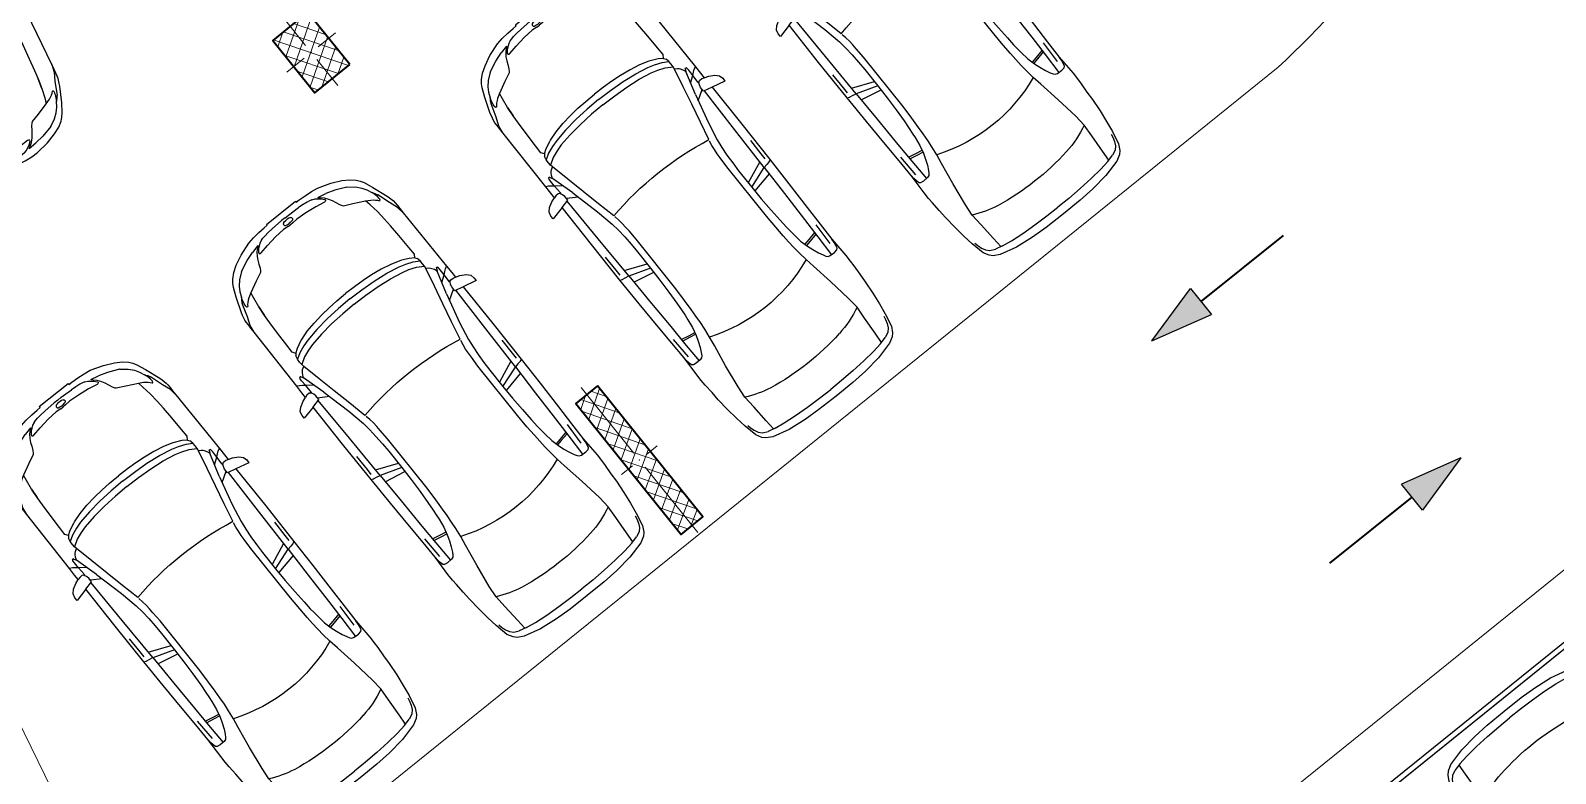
# Model space of a CAD drawing. Header units: metres. Extents: x 7511783 to 7512372, y 4692307 to 4692611.
# Drawn here: x 7511959.18 to 7511972.8, y 4692547.91 to 4692554.53 of the extents above; entities that cross this region are included whole.
import ezdxf

# ---------------------------------------------------------------- set-up
doc = ezdxf.new("R2010")
doc.units = ezdxf.units.M
doc.layers.get('0').update_dxf_attribs({"lineweight": 0})
for name, color, linetype, lineweight in [('2D Drafting - General_Pen_No__1', 7, 'Continuous', 0), ('A - Pllaka Themel', 7, 'Continuous', 0), ('A - Pllaka Themel_Pen_No__42', 8, 'Continuous', 0), ('A - Shtyllat', 7, 'Continuous', 0), ('A - Shtyllat_Pen_No__1', 7, 'Continuous', 0), ('A - Shtyllat_Pen_No__7', 7, 'Continuous', 0), ('A -Polyline', 7, 'Continuous', 0), ('A1 - Bodrumi -1', 7, 'Continuous', 0), ('A1 - Bodrumi -1_Pen_No__42', 8, 'Continuous', 0), ('Interior - Furniture _Pen_No__42', 8, 'Continuous', 0)]:
    doc.layers.add(name, color=color, linetype=linetype, lineweight=lineweight)
for name, color, linetype, lineweight, true_color in [('A -Polyline_Pen_No__178', 7, 'Continuous', 0, 0xbda888), ('A -Polyline_Pen_No__48', 7, 'Continuous', 0, 0xa80f02), ('A -Polyline_Pen_No__8', 7, 'Continuous', 0, 0xa80f02)]:
    doc.layers.add(name, color=color, linetype=linetype, lineweight=lineweight, true_color=true_color)
pattern_1 = [(44.99999999999999, (0, 0), (-68.94290863686237, 68.94290863686243), []), (135.0000000000002, (0, 0), (68.94290863686219, 68.94290863686261), [])]

# ---------------------------------------------------------------- blocks, each defined once
blk = doc.blocks.new('Slab_4', base_point=(34583.08885707655, -54096.50522091701))
at = {"layer": 'A1 - Bodrumi -1_Pen_No__42', "color": 8, "linetype": 'Continuous', "lineweight": 25, "flags": 128}
blk.add_lwpolyline([(34583.08885707655, -54096.50522091701), (39036.49390857558, -73826.8491622882), (63168.79784286618, -68414.79881175431), (58723.04809055218, -48603.40321721155)], close=True, dxfattribs=at)
blk = doc.blocks.new('Slab_5', base_point=(27099.99999994247, -19050.45703700876))
at = {"layer": 'A - Pllaka Themel_Pen_No__42', "color": 8, "linetype": 'Continuous', "lineweight": 25, "flags": 128}
blk.add_lwpolyline([(27099.99999994247, -19050.45703700876), (27099.99999994245, -53141.28956256485), (34367.48378446266, -53141.28956256485), (34572.08011014806, -54047.73212241127), (58725.51372234098, -48551.56399353077), (58577.30438397717, -47886.40318112021), (60192.66493870387, -47573.34216697118), (56976.71528492225, -33242.20353530695), (55470.262655318, -33580.37692266011), (52202.17436583389, -19050.80466526669)], close=True, dxfattribs=at)
blk = doc.blocks.new('Column_133', base_point=(43931.86171622162, -45308.1223190343))
at = {"layer": 'A - Shtyllat', "linetype": 'Continuous', "lineweight": 0, "true_color": 0x000000}
h = blk.add_hatch(dxfattribs=at)
h.set_pattern_fill('CONCRETE_BLOCK', color=18, style=0, pattern_type=2)
h.set_pattern_definition(pattern_1)
h.paths.add_polyline_path([(43887.33575897885, -44549.08184637714), (43643.56727904911, -44604.55191211302), (43976.38767346439, -46067.16279169147), (44220.15615339413, -46011.69272595559)])
at = {"layer": 'A - Shtyllat_Pen_No__1', "color": 7, "linetype": 'Continuous', "lineweight": 13}
for p, q in [((43914.11129518614, -45230.11640545679), (43747.70109797849, -44498.81096566756)), ((43853.8558026441, -45325.87274006978), (43731.97156267922, -45353.60777293773)), ((44009.86762979914, -45290.37189799883), (44131.75186976401, -45262.63686513088)), ((43949.6121372571, -45386.12823261182), (44116.02233446475, -46117.43367240105))]:
    blk.add_line(p, q, dxfattribs=at)
blk.add_point((43931.86171622162, -45308.1223190343), dxfattribs=at)
at = {"layer": 'A - Shtyllat_Pen_No__7', "color": 7, "linetype": 'Continuous', "lineweight": 35, "flags": 128}
blk.add_lwpolyline([(43887.33575897885, -44549.08184637714), (43643.56727904911, -44604.55191211302), (43976.38767346439, -46067.16279169147), (44220.15615339413, -46011.69272595559)], close=True, dxfattribs=at)
blk = doc.blocks.new('Column_135', base_point=(42895.68088827528, -40754.52711394674))
at = {"layer": 'A - Shtyllat', "linetype": 'Continuous', "lineweight": 0, "true_color": 0x000000}
h = blk.add_hatch(dxfattribs=at)
h.set_pattern_fill('CONCRETE_BLOCK', color=18, style=0, pattern_type=2)
h.set_pattern_definition(pattern_1)
h.paths.add_polyline_path([(43157.25975110213, -41002.67323727372), (43024.13159333602, -40417.62888544235), (42634.10202544842, -40506.38099061976), (42767.23018321455, -41091.42534245114)])
at = {"layer": 'A - Shtyllat_Pen_No__1', "color": 7, "linetype": 'Continuous', "lineweight": 13}
for p, q in [((42877.9304672398, -40676.52120036922), (42811.36638835674, -40383.99902445354)), ((42973.6868018528, -40736.77669291126), (43168.70158579659, -40692.40064032255)), ((42817.67497469776, -40772.27753498223), (42622.66019075397, -40816.65358757093)), ((42913.43130931076, -40832.53302752427), (42979.99538819382, -41125.05520343995))]:
    blk.add_line(p, q, dxfattribs=at)
blk.add_point((42895.68088827528, -40754.52711394674), dxfattribs=at)
at = {"layer": 'A - Shtyllat_Pen_No__7', "color": 7, "linetype": 'Continuous', "lineweight": 35, "flags": 128}
blk.add_lwpolyline([(43157.25975110213, -41002.67323727372), (43024.13159333602, -40417.62888544235), (42634.10202544842, -40506.38099061976), (42767.23018321455, -41091.42534245114)], close=True, dxfattribs=at)
blk = doc.blocks.new('Car 05 22')
at = {"layer": 'Interior - Furniture _Pen_No__42', "color": 8, "linetype": 'Continuous', "lineweight": 25}
for p, q in [((1961.117547741, 983.2211582230001), (1928.938242309, 983.2211582230001)), ((1928.938242309, 983.2211582230001), (1957.843908175, 858.0544967500001)), ((1996.903176747, 974.9060932166), (1961.117547741, 983.2211582230001)), ((2026.89661068, 945.007687052), (1996.903176747, 974.9060932166)), ((-483.1389679684001, 817.2581826864), (-585.227090103, 801.027979058)), ((-372.3345973750002, 830.2299334650002), (-483.1389679684001, 817.2581826864)), ((-251.752794228, 841.0437339470001), (-372.3345973750002, 830.2299334650002)), ((-168.2198443133, 844.6061713611999), (-251.752794228, 841.0437339470001)), ((-78.35772569479998, 850.6357850930001), (-168.2198443133, 844.6061713611999)), ((-24.036324899, 852.2918850640001), (-78.35772569479998, 850.6357850930001)), ((40.3182760438, 852.333685063), (-24.036324899, 852.2918850640001)), ((230.8030912739, 845.5192631063), (40.3182760438, 852.333685063)), ((124.560977278, 791.396786131), (129.0398444, 820.468777931)), ((129.0398444, 820.468777931), (138.8862428820001, 832.3883788069999)), ((138.8862428820001, 832.3883788069999), (165.168377873, 840.2758852750001)), ((165.168377873, 840.2758852750001), (194.733578306, 844.324685204)), ((194.733578306, 844.324685204), (230.803091274, 845.519263106)), ((400.0158099590001, 847.5968063790001), (230.8030912739, 845.5192631063)), ((590.7241636140001, 851.6786068920002), (400.0158099590001, 847.5968063790001)), ((856.5325990199999, 856.1697074550001), (590.7241636140001, 851.6786068920002)), ((1129.8609284, 858.5331077519999), (856.5325990199999, 856.1697074550001)), ((1119.51383092, 833.267204581), (1115.14443198, 808.9482015290001)), ((1120.16623076, 836.3248049650001), (1119.51383092, 833.267204581)), ((1120.69723063, 838.160005195), (1120.16623076, 836.3248049650001)), ((1129.8609284, 858.5331077519999), (1120.69723063, 838.160005195)), ((1536.1071561, 860.3802508980001), (1129.8609284, 858.5331077519999)), ((1162.63563846, 830.4777734580001), (1220.13025657, 829.0713745190002)), ((1220.13025657, 829.0713745190002), (1369.65750367, 831.4890726950001)), ((1957.843908175, 858.0544967500001), (1536.1071561, 860.3802508980001)), ((1957.84390817, 858.0544967500001), (1977.22141076, 777.427813481)), ((2054.5732194, 897.577022836), (2026.89661068, 945.007687052)), ((2067.91700908, 857.6794056350002), (2054.5732194, 897.577022836)), ((2119.91703998, 857.4374531180001), (2067.91700908, 857.6794056350002)), ((2075.28112592, 835.6608695470001), (2067.91700908, 857.6794056350002)), ((2075.2191259, 809.398389361), (2075.28112592, 835.6608695470001)), ((2193.165590015, 856.4504063259001), (2119.91703998, 857.4374531180001)), ((2166.81146925, 813.8145374840001), (2182.27381684, 834.0818412380002)), ((2182.27381684, 834.0818412380002), (2193.16559002, 856.4504063260001)), ((2808.01466132, 852.5547640039999), (2193.165590015, 856.4504063259001)), ((2855.7113639, 852.6327640009999), (2808.01466132, 852.5547640039999)), ((2808.01466132, 852.5547640039999), (2876.86636504, 843.3172643940001)), ((2891.44016583, 852.528764005), (2855.7113639, 852.6327640009999)), ((2876.86636504, 843.3172643940001), (2954.16376923, 813.731165643)), ((2922.51356751, 852.0343640259999), (2891.44016583, 852.528764005)), ((2904.11849592, 832.8863289209999), (2905.06820589, 832.837990116)), ((2945.17226874, 849.4061641369999), (2922.51356751, 852.0343640259999)), ((2989.61447115, 839.6482645490003), (2945.17226874, 849.4061641369999)), ((3013.55027244, 833.064864827), (2989.61447115, 839.6482645490003)), ((3154.26138006, 782.5577669589999), (3013.55027244, 833.064864827)), ((-784.8200333720001, 721.8124613509999), (-815.0478655078001, 667.7598955197003)), ((-757.6903274910002, 747.022066986), (-784.8200333720001, 721.8124613509999)), ((-706.3378894982, 775.7872218095), (-757.6903274910002, 747.022066986)), ((-729.425104913, 716.3992494200002), (-750.5770825730001, 669.7773949330001)), ((-701.0941271610001, 743.2591195180001), (-729.425104913, 716.3992494200002)), ((-585.227090103, 801.027979058), (-706.3378894982, 775.7872218095)), ((-664.8727541800001, 760.961322365), (-701.0941271610001, 743.2591195180001)), ((-626.571782751, 772.4860242179999), (-664.8727541800001, 760.961322365)), ((-594.8871138119998, 778.489558035), (-626.571782751, 772.4860242179999)), ((125.693926866, 743.8968737240001), (124.560977278, 791.396786131)), ((327.3887276080001, 761.9208956260001), (125.394377448, 756.455747737)), ((132.4291391170001, 722.8048827370001), (125.693926866, 743.8968737240001)), ((146.670770152, 710.6062742990001), (132.4291391170001, 722.8048827370001)), ((171.252864179, 696.6287725440002), (146.670770152, 710.6062742990001)), ((212.566754139, 676.5412700230003), (171.252864179, 696.6287725440002)), ((210.873013229, 809.231738788), (418.0703055720001, 816.1926024380002)), ((521.950780327, 764.672895972), (327.3887276080001, 761.9208956260001)), ((339.1227247570001, 683.1192857359999), (329.5580559370001, 633.867334886)), ((355.2943663540001, 762.315609428), (339.1227247570001, 683.1192857359999)), ((357.2289958010001, 683.375391506), (346.76505809, 629.492778784)), ((373.4006373970001, 762.571715197), (357.2289958010001, 683.375391506)), ((813.6270094460001, 769.327996556), (521.950780327, 764.672895972)), ((1108.59023357, 773.98329714), (813.6270094460001, 769.327996556)), ((1036.25651944, 772.8416796290002), (996.5002997029999, 578.7916468290002)), ((1041.96657906, 578.0240872360001), (1107.56627095, 773.967136299)), ((1173.32542975, 774.8950612010001), (1090.33970038, 577.8925306800002)), ((1115.14443198, 808.9482015290001), (1108.59023357, 773.98329714)), ((1108.59023357, 773.98329714), (1537.61805657, 780.0259473990001)), ((1537.61805657, 780.0256115210001), (1974.99295641, 786.0764425990001)), ((2000.39650233, 701.5917706940002), (1730.35620914, 633.8338533080002)), ((1939.15395607, 686.22492547), (1995.917261, 777.427813481)), ((1977.22141076, 777.427813481), (2019.59119012, 777.427813481)), ((2000.39650233, 701.5917706940002), (2213.53100788, 762.9814866290001)), ((2019.59119012, 777.427813481), (2044.48611622, 783.069509224)), ((2044.48611622, 783.069509224), (2063.35562216, 792.2740022800001)), ((2063.35562216, 792.2740022800001), (2070.42572439, 799.8521965630001)), ((2068.68333559, 787.696981005), (2065.39356605, 794.4584027669999)), ((2068.68333559, 787.696981005), (2148.02030692, 790.4828861469999)), ((2070.42572439, 799.8521965630001), (2075.2191259, 809.398389361)), ((2106.51930118, 732.1586113790001), (2148.02030692, 790.4828861469999)), ((2122.04550654, 659.9572884350001), (2293.79610906, 697.650987774)), ((2148.02030692, 790.4828861469999), (2166.81146925, 813.8145374840001)), ((2148.02030692, 790.4828861469999), (2205.61920777, 792.204186117)), ((2205.61920777, 792.204186117), (2227.21980808, 791.0038861380001)), ((2226.59190807, 769.8777067159999), (2213.53100788, 762.9814866290001)), ((2213.53100788, 762.9814866290001), (2238.34670825, 752.240186817)), ((2234.36910819, 773.9630864369999), (2226.59190807, 769.8828865080001)), ((2227.21980808, 791.0038861380001), (2232.61990816, 790.0299861550001)), ((2232.61990816, 790.0299861550001), (2237.93539134, 787.287122525)), ((2238.46067648, 776.864360243), (2234.36910819, 773.9630864369999)), ((2240.81890828, 784.0391862600001), (2237.93539134, 787.287122525)), ((2238.34670825, 752.240186817), (2258.53170854, 739.7174870370001)), ((2238.46067648, 776.864360243), (2240.85090828, 780.520986322)), ((2240.85090828, 780.520986322), (2240.81890828, 784.0391862600001)), ((2258.53170854, 739.7174870370001), (2269.0398087, 731.086787188)), ((2269.0398087, 731.086787188), (2278.83550884, 721.9650873480001)), ((2278.83550884, 721.9650873480001), (2293.79610906, 697.650987774)), ((2293.79610906, 697.650987774), (2317.1870094, 700.7385877199999)), ((2293.79610906, 697.6386630720001), (2293.79610906, 697.650987774)), ((2317.1870094, 700.7385877199999), (2345.74280982, 702.7498876850002)), ((2355.13419975, 639.912801441), (2317.1870094, 700.7385877199999)), ((2345.74280982, 702.7498876850002), (2378.92931031, 702.0184876970001)), ((2410.10490185, 649.1086815510001), (2378.92931031, 702.0184876970001)), ((2378.92931031, 702.0184876970001), (2410.57231077, 694.202887834)), ((2410.57231077, 694.202887834), (2410.58631694, 694.1782473540002)), ((2428.73881104, 681.706188053), (2410.57231077, 694.202887834)), ((2428.73881104, 681.706188053), (2457.25830016, 700.0355353230001)), ((2428.77597173, 681.7007453250001), (2428.73881104, 681.706188053)), ((2428.77597173, 681.7007453250001), (2456.66545813, 639.8418234830003)), ((2457.25830016, 700.0355353230001), (2535.4819126, 697.9905877680001)), ((2535.4226126, 697.9916562040003), (2673.21491462, 695.5089878119999)), ((2535.46586986, 697.9894090810001), (2535.4819126, 697.988971943)), ((2673.21491462, 695.5089878119999), (2787.200816290001, 691.4809878819999)), ((2787.200816290001, 691.4809878819999), (2868.41581748, 687.223087957)), ((2868.39588233, 687.2248867100001), (2959.72331881, 678.984388101)), ((2959.72331881, 678.984388101), (2868.41581748, 687.1969879569999)), ((2954.16376923, 813.731165643), (3075.78877375, 774.6896785450001)), ((3022.47491973, 758.305686711), (3023.66221975, 762.4851866380001)), ((3024.49924208, 753.7186598590001), (3022.47491973, 758.305686711)), ((3023.66221975, 762.4851866380001), (3034.64521991, 765.0503865930001)), ((3037.91041996, 743.452886971), (3024.49924208, 753.7186598590001)), ((3034.64521991, 765.0503865930001), (3046.93432009, 763.817386614)), ((3050.61522015, 730.6688871950001), (3037.91041996, 743.452886971)), ((3046.93432009, 763.817386614), (3060.9451203, 762.9292866300001)), ((3064.50712035, 714.6457874760001), (3050.61522015, 730.6688871950001)), ((3060.9451203, 762.9292866300001), (3089.85712072, 757.3861867269999)), ((3076.97452053, 697.807687771), (3064.50712035, 714.6457874760001)), ((3100.48402088, 763.1120866269999), (3075.78877375, 774.6896785450001)), ((3100.00912087, 656.556188494), (3076.97452053, 697.807687771)), ((3089.85712072, 757.3861867269999), (3108.43932099, 751.4304868319999)), ((3114.13862108, 753.311186799), (3100.48402088, 763.1120866269999)), ((3108.43932099, 751.4304868319999), (3122.8656212, 746.435986919)), ((3122.8656212, 746.435986919), (3114.13862108, 753.311186799)), ((3170.0706946, 726.5554905960001), (3122.8656212, 746.435986919)), ((3235.883818752, 747.6101556219), (3154.26138006, 782.5577669589999)), ((3211.69204952, 701.0151137130001), (3170.0706946, 726.5554905960001)), ((3254.25934432, 663.1775183300001), (3211.69204952, 701.0151137130001)), ((3269.07948628, 728.3294692490001), (3235.883818752, 747.6101556219)), ((3298.56678787, 705.6390702070001), (3269.07948628, 728.3294692490001)), ((3337.33388997, 663.380671991), (3298.56678787, 705.6390702070001)), ((-815.0478655078001, 667.7598955197003), (-855.0523550635, 511.0116477078998)), ((-768.27197925, 602.2788720830002), (-782.764796709, 510.0106247469999)), ((-768.27197925, 602.2788720830002), (-750.5770825730001, 669.7773949330001)), ((-764.3441764490001, 617.261773195), (-665.7281459970001, 623.9546285630003)), ((-665.7281459970001, 623.9546285630003), (-500.877431885, 634.180288886)), ((-500.877431885, 634.180288886), (-383.0238853850001, 641.9613403830001)), ((-383.0238853850001, 641.9613403830001), (-274.2208861730001, 631.3184000780001)), ((-274.2208861730001, 631.3184000780001), (-56.40485420300001, 600.536895199)), ((-56.40485420300001, 600.536895199), (145.941775497, 566.5900898169999)), ((145.941775497, 566.5900898169999), (233.261172115, 552.312592089)), ((266.3151410770001, 654.566867265), (212.566754139, 676.5412700230003)), ((233.261172115, 552.312592089), (315.3092800730001, 541.359190513)), ((319.490328155, 636.426864989), (266.3151410770001, 654.566867265)), ((392.7088835140001, 617.8124267930001), (319.490328155, 636.426864989)), ((474.8166917820001, 607.105387857), (392.7088835140001, 617.8124267930001)), ((521.3449804749999, 601.6186871690002), (474.8166917820001, 607.105387857)), ((569.993568652, 596.838186569), (521.3449804749999, 601.6186871690002)), ((652.59274858, 590.9845858339999), (569.993568652, 596.838186569)), ((772.8388193580001, 584.9903850819999), (652.59274858, 590.9845858339999)), ((907.266686691, 580.298084493), (772.8388193580001, 584.9903850819999)), ((1041.96657906, 578.0240872360001), (907.266686691, 580.298084493)), ((1227.79815085, 577.518695794), (1041.96657906, 578.0240872360001)), ((1316.09897866, 580.475793563), (1227.79815085, 577.518695794)), ((1403.02450604, 584.4121905939999), (1316.09897866, 580.475793563)), ((1483.8761315, 590.1361862749999), (1403.02450604, 584.4121905939999)), ((1562.00595611, 600.5964783840001), (1483.8761315, 590.1361862749999)), ((1730.35620914, 633.8338533080002), (1562.00595611, 600.5964783840001)), ((1610.72419049, 544.0665862469999), (1779.61280153, 581.7538898049999)), ((1779.61280153, 581.7538898049999), (1952.84760406, 621.338789111)), ((1952.84760406, 621.338789111), (2122.04550654, 659.9572884350001)), ((2379.77420337, 575.387091212), (2355.13301598, 639.9159014410001)), ((2397.33410595, 514.2584815219999), (2379.77250853, 575.3929912130001)), ((2436.02871163, 583.2244924540001), (2410.10490185, 649.1086815510001)), ((2453.63941421, 521.616582688), (2436.02871163, 583.2244924540001)), ((2456.66545813, 639.8418234830003), (2487.23639187, 574.2621729599999)), ((2487.23639187, 574.2621729599999), (2491.79934275, 562.0052962960002)), ((2491.79994982, 562.0052962960002), (2517.90263133, 477.034766618)), ((2959.72331881, 678.984388101), (3047.2313201, 666.2002883250001)), ((3047.20992906, 666.2041971140002), (3100.00912087, 656.556188494)), ((3152.92075342, 553.873393456), (3100.00912087, 656.556188494)), ((3189.62073735, 475.569766106), (3152.92075342, 553.873393456)), ((3301.86726379, 602.8090087200001), (3254.25934432, 663.1775183300001)), ((3301.86726379, 602.8090087200001), (3346.01551313, 501.42179807)), ((3374.49419199, 603.583974516), (3337.33388997, 663.380671991)), ((3418.40079436, 512.743978351), (3374.49419199, 603.583974516)), ((-855.0523550635, 511.0116477078998), (-874.6778528530002, 344.9579771100001)), ((-782.7621654889999, 510.0273763590001), (-794.5333543099999, 390.6265818930001)), ((315.2936019620001, 541.3606176840001), (384.2945810830001, 535.0794906230002)), ((384.2815104790001, 535.0803623180001), (454.174320738, 530.4191213629999)), ((454.170282107, 530.4193907049998), (526.242583163, 526.2868907769998)), ((526.2331313149999, 526.287307384), (627.7018846490002, 521.814890855)), ((627.6985462070002, 521.8149872519999), (756.75876515, 518.0884218199999)), ((756.75876515, 518.0884218199999), (1322.62824821, 518.052230308)), ((1322.62824821, 518.052230308), (1420.49779626, 521.6528908580001)), ((1420.49066257, 521.652523245), (1466.64156934, 524.030772681)), ((1466.62639694, 524.029990817), (1510.87647584, 527.594696836)), ((1510.85529759, 527.5929907539999), (1554.25309822, 533.0576906580002)), ((1554.25309822, 533.0576906580002), (1596.82961355, 540.969674969)), ((1597.28918852, 541.1774857889999), (1596.65116701, 540.8889849259999)), ((2419.31580918, 395.73626267), (2397.33316008, 514.2635815229999)), ((2477.61661773, 401.0764635800001), (2453.63941421, 521.616582688)), ((2517.90263133, 477.034766618), (2537.54372273, 384.081034151)), ((3199.39883308, 466.7584630290001), (3189.62073735, 475.569766106)), ((3220.69886845, 454.3885401880001), (3199.39883308, 466.7584630290001)), ((3256.10680826, 439.241753418), (3220.67662376, 454.401458713)), ((3288.39019413, 425.101248479), (3256.10680826, 439.241753418)), ((3319.36158057, 408.4128426500001), (3288.39019413, 425.101248479)), ((3346.01551313, 501.42179807), (3374.29746586, 419.557472908)), ((3391.09039087, 344.247647689), (3374.29746586, 419.557472908)), ((3457.47689648, 393.098483403), (3418.40079436, 512.743978351)), ((-874.6778528530002, 344.9579771100001), (-882.9440546450002, 194.680643518)), ((-794.5333543099999, 390.6265818930001), (-802.432846809, 258.715288008)), ((2433.73206705, 266.091642182), (2419.31580918, 395.73626267)), ((2493.88922012, 269.050242651), (2477.61661773, 401.0764635800001)), ((2537.54372273, 384.081034151), (2551.45611664, 285.6281997640001)), ((2551.45611664, 285.6281997640001), (2559.71041303, 193.693567653)), ((3353.46269085, 384.251283776), (3319.36158057, 408.4128426500001)), ((3321.23357975, 370.497229407), (3320.99727986, 362.132926485)), ((3320.99727986, 362.132926485), (3338.31527228, 276.8564967000001)), ((3324.65427826, 377.297531782), (3321.23357975, 370.497229407)), ((3328.30797666, 379.591332583), (3324.65427826, 377.297531782)), ((3338.46837221, 379.452332535), (3328.30797666, 379.591332583)), ((3338.31527228, 276.8564967000001), (3351.88296634, 172.661960307)), ((3363.6407612, 357.8117249760001), (3338.46837221, 379.452332535)), ((3377.18239213, 359.973484801), (3353.46269085, 384.251283776)), ((3396.66521323, 315.8049103040001), (3363.6407612, 357.8117249760001)), ((3391.09039087, 344.247647689), (3377.18239213, 359.973484801)), ((3408.0703938, 289.3779877820002), (3396.66521323, 315.8049103040001)), ((3408.0703938, 289.3779877820002), (3413.77629411, 267.259988716)), ((3468.34279707, 330.9338860280001), (3457.47689648, 393.098483403)), ((3474.4914974, 263.721088865), (3468.34279707, 330.9338860280001)), ((-882.9440546450002, 194.680643518), (-885.376707689, 0)), ((-802.432846809, 258.715288008), (-806.813142649, 124.936494209)), ((2441.61713002, 131.955220918), (2433.73181129, 266.093942182)), ((2503.10292147, 133.173421111), (2493.88922012, 269.050242651)), ((2559.71041303, 193.693567653), (2564.38081099, 101.185635342)), ((3351.88296634, 172.661960307), (3358.34376351, 75.87012649980001)), ((3413.77548775, 267.2641933500001), (3418.45445829, 242.866384828)), ((3418.45219437, 242.878189745), (3424.04489467, 200.723791525)), ((3424.04489467, 200.723791525), (3427.72848251, 152.023715234)), ((3432.36383112, 39.98011396419999), (3427.72848251, 152.023715234)), ((3478.33319761, 199.9171915590001), (3474.4914974, 263.721088865)), ((3479.35651311, 164.9481933352), (3478.33319761, 199.9171915590001)), ((3489.51959821, 164.9481933352), (3479.35651311, 164.9481933352)), ((3489.51959821, -164.9481933352), (3489.51959821, 164.9481933352)), ((-885.376707689, 0), (-882.9440546450002, -194.680643518)), ((-806.813142649, 124.936494209), (-808.0470753050001, 0)), ((-806.813142649, -124.936494209), (-808.0470753050001, 1.476718538480001e-13)), ((2444.0197128, -0.02730000432770001), (2441.61701245, 131.957220918)), ((2444.0197128, 0.02730000432710001), (2441.61701245, -131.957220918)), ((2506.01959488, -3.859767548100002e-13), (2503.10292147, 133.173421111)), ((2564.38081099, 101.185635342), (2566.01761027, -0.006100002130650002)), ((2564.38081099, -101.185635342), (2566.01761027, 0.006100002129970001)), ((3353.95786543, 27.8932505984), (3358.34376351, 75.87012649980001)), ((3353.95786543, 27.8932505984), (3353.95786543, -0.7649002671629999)), ((3353.95786543, -27.8932505984), (3353.95786543, 0.7649002671619999)), ((3370.89075802, 11.7411041009), (3370.32315827, -0.7649002671629999)), ((3370.89075802, -11.7411041009), (3370.32315827, 0.7649002671619999)), ((3372.49235732, 23.6550082622), (3370.89075802, 11.7411041009)), ((3376.26728506, 38.993950924), (3372.49235732, 23.6550082622)), ((3381.98685317, 46.5714162664), (3376.26728506, 38.993950924)), ((3386.21005132, 48.3522168884), (3381.98685317, 46.5714162664)), ((3386.21005132, 48.3522168884), (3394.28954778, 48.3522168884)), ((3398.51284593, 46.5714162664), (3394.28954778, 48.3522168884)), ((3404.23226311, 38.99375151340001), (3398.51284593, 46.5714162664)), ((3404.23226311, 38.99375151340001), (3408.00714178, 23.6550082622)), ((3408.00714178, 23.6550082622), (3409.76654101, 8.055102813469999)), ((3409.76654101, 8.055102813469999), (3409.76654101, -4.961309141290002e-13)), ((3431.76949509, 57.3729975776), (3431.76949509, 56.7710829698)), ((3432.04453126, -0.0109000038072), (3432.36383112, 39.98011396419999)), ((3432.04453126, 0.0109000038063), (3432.36383112, -39.98011396419999)), ((-802.432846809, -258.715288008), (-806.813142649, -124.936494209)), ((2441.61713002, -131.955220918), (2433.73181129, -266.093942182)), ((2503.10292147, -133.173421111), (2493.88922012, -269.050242651)), ((2506.01959488, -2.780368116010001e-13), (2503.10292147, -133.173421111)), ((2559.71041303, -193.693567653), (2564.38081099, -101.185635342)), ((3351.88296634, -172.661960307), (3358.34376351, -75.87012649980001)), ((3353.95786543, -27.8932505984), (3358.34376351, -75.87012649980001)), ((3372.49235732, -23.6550082622), (3370.89075802, -11.7411041009)), ((3376.26728506, -38.993950924), (3372.49235732, -23.6550082622)), ((3381.98685317, -46.5714162664), (3376.26728506, -38.993950924)), ((3386.21005132, -48.3522168884), (3381.98685317, -46.5714162664)), ((3386.21005132, -48.3522168884), (3394.28954778, -48.3522168884)), ((3398.51284593, -46.5714162664), (3394.28954778, -48.3522168884)), ((3404.23226311, -38.99375151340001), (3398.51284593, -46.5714162664)), ((3404.23226311, -38.99375151340001), (3408.00714178, -23.6550082622)), ((3408.00714178, -23.6550082622), (3409.76654101, -8.055102813469999)), ((3409.76654101, -8.055102813469999), (3409.76654101, -3.892295027780001e-13)), ((3432.36383112, -39.98011396419999), (3427.72848251, -152.023715234)), ((3431.76949509, -57.3729975776), (3431.76949509, -56.7710829698)), ((-882.9440546450002, -194.680643518), (-874.6778528530002, -344.9579771100001)), ((-794.5333543099999, -390.6265818930001), (-802.432846809, -258.715288008)), ((2433.73206705, -266.091642182), (2419.31580918, -395.73626267)), ((2493.88922012, -269.050242651), (2477.61661773, -401.0764635800001)), ((2551.45611664, -285.6281997640001), (2559.71041303, -193.693567653)), ((3338.31527228, -276.8564967000001), (3351.88296634, -172.661960307)), ((3408.0703938, -289.3779877820002), (3413.77629411, -267.259988716)), ((3413.77548775, -267.2641933500001), (3418.45445829, -242.866384828)), ((3418.45219437, -242.878189745), (3424.04489467, -200.723791525)), ((3424.04489467, -200.723791525), (3427.72848251, -152.023715234)), ((3468.34279707, -330.9338860280001), (3474.4914974, -263.721088865)), ((3474.4914974, -263.721088865), (3478.33319761, -199.9171915590001)), ((3478.33319761, -199.9171915590001), (3479.35651311, -164.9481933352)), ((3479.35651311, -164.9481933352), (3489.51959821, -164.9481933352)), ((-874.6778528530002, -344.9579771100001), (-855.0523550635, -511.0116477078998)), ((-782.7621654889999, -510.0273763590001), (-794.5333543099999, -390.6265818930001)), ((2419.31580918, -395.73626267), (2397.33316008, -514.2635815229999)), ((2477.61661773, -401.0764635800001), (2453.63941421, -521.616582688)), ((2517.90263133, -477.034766618), (2537.54372273, -384.081034151)), ((2537.54372273, -384.081034151), (2551.45611664, -285.6281997640001)), ((3319.36158057, -408.4128426500001), (3288.39019413, -425.101248479)), ((3353.46269085, -384.251283776), (3319.36158057, -408.4128426500001)), ((3320.99727986, -362.132926485), (3338.31527228, -276.8564967000001)), ((3321.23357975, -370.497229407), (3320.99727986, -362.132926485)), ((3324.65427826, -377.297531782), (3321.23357975, -370.497229407)), ((3328.30797666, -379.591332583), (3324.65427826, -377.297531782)), ((3338.46837221, -379.452332535), (3328.30797666, -379.591332583)), ((3363.6407612, -357.8117249760001), (3338.46837221, -379.452332535)), ((3377.18239213, -359.973484801), (3353.46269085, -384.251283776)), ((3396.66521323, -315.8049103040001), (3363.6407612, -357.8117249760001)), ((3391.09039087, -344.247647689), (3374.29746586, -419.557472908)), ((3391.09039087, -344.247647689), (3377.18239213, -359.973484801)), ((3408.0703938, -289.3779877820002), (3396.66521323, -315.8049103040001)), ((3418.40079436, -512.743978351), (3457.47689648, -393.098483403)), ((3457.47689648, -393.098483403), (3468.34279707, -330.9338860280001)), ((-855.0523550635, -511.0116477078998), (-815.0478655078001, -667.7598955197003)), ((-768.27197925, -602.2788720830002), (-782.764796709, -510.0106247469999)), ((233.261172115, -552.312592089), (315.3092800730001, -541.359190513)), ((315.2936019620001, -541.3606176840001), (384.2945810830001, -535.0794906230002)), ((384.2815104790001, -535.0803623180001), (454.174320738, -530.4191213629999)), ((454.170282107, -530.4193907049998), (526.242583163, -526.2868907769998)), ((526.2331313149999, -526.287307384), (627.7018846490002, -521.814890855)), ((627.6985462070002, -521.8149872519999), (756.75876515, -518.0884218199999)), ((756.75876515, -518.0884218199999), (1322.62824821, -518.052230308)), ((1322.62824821, -518.052230308), (1420.49779626, -521.6528908580001)), ((1420.49066257, -521.652523245), (1466.64156934, -524.030772681)), ((1466.62639694, -524.029990817), (1510.87647584, -527.594696836)), ((1510.85529759, -527.5929907539999), (1554.25309822, -533.0576906580002)), ((1554.25309822, -533.0576906580002), (1596.82961355, -540.969674969)), ((1597.28918852, -541.1774857889999), (1596.65116701, -540.8889849259999)), ((1610.72419049, -544.0665862469999), (1779.61280153, -581.7538898049999)), ((2397.33410595, -514.2584815219999), (2379.77250853, -575.3929912130001)), ((2453.63941421, -521.616582688), (2436.02871163, -583.2244924540001)), ((2491.79994982, -562.0052962960002), (2517.90263133, -477.034766618)), ((3189.62073735, -475.569766106), (3152.92075342, -553.873393456)), ((3199.39883308, -466.7584630290001), (3189.62073735, -475.569766106)), ((3220.69886845, -454.3885401880001), (3199.39883308, -466.7584630290001)), ((3256.10680826, -439.241753418), (3220.67662376, -454.401458713)), ((3288.39019413, -425.101248479), (3256.10680826, -439.241753418)), ((3301.86726379, -602.8090087200001), (3346.01551313, -501.42179807)), ((3346.01551313, -501.42179807), (3374.29746586, -419.557472908)), ((3374.49419199, -603.583974516), (3418.40079436, -512.743978351)), ((-815.0478655078001, -667.7598955197003), (-784.8200333720001, -721.8124613509999)), ((-768.27197925, -602.2788720830002), (-750.5770825730001, -669.7773949330001)), ((-764.3441764490001, -617.261773195), (-665.7281459970001, -623.9546285630003)), ((-729.425104913, -716.3992494200002), (-750.5770825730001, -669.7773949330001)), ((-665.7281459970001, -623.9546285630003), (-500.877431885, -634.180288886)), ((-500.877431885, -634.180288886), (-383.0238853850001, -641.9613403830001)), ((-383.0238853850001, -641.9613403830001), (-274.2208861730001, -631.3184000780001)), ((-274.2208861730001, -631.3184000780001), (-56.40485420300001, -600.536895199)), ((-56.40485420300001, -600.536895199), (145.941775497, -566.5900898169999)), ((145.941775497, -566.5900898169999), (233.261172115, -552.312592089)), ((212.566754139, -676.5412700230003), (171.252864179, -696.6287725440002)), ((266.3151410770001, -654.566867265), (212.566754139, -676.5412700230003)), ((319.490328155, -636.426864989), (266.3151410770001, -654.566867265)), ((392.7088835140001, -617.8124267930001), (319.490328155, -636.426864989)), ((339.1227247570001, -683.1192857359999), (329.5580559370001, -633.867334886)), ((357.2289958010001, -683.375391506), (346.76505809, -629.492778784)), ((474.8166917820001, -607.105387857), (392.7088835140001, -617.8124267930001)), ((521.3449804749999, -601.6186871690002), (474.8166917820001, -607.105387857)), ((569.993568652, -596.838186569), (521.3449804749999, -601.6186871690002)), ((652.59274858, -590.9845858339999), (569.993568652, -596.838186569)), ((772.8388193580001, -584.9903850819999), (652.59274858, -590.9845858339999)), ((907.266686691, -580.298084493), (772.8388193580001, -584.9903850819999)), ((1041.96657906, -578.0240872360001), (907.266686691, -580.298084493)), ((1036.25651944, -772.8416796290002), (996.5002997029999, -578.7916468290002)), ((1227.79815085, -577.518695794), (1041.96657906, -578.0240872360001)), ((1041.96657906, -578.0240872360001), (1107.56627095, -773.967136299)), ((1173.32542975, -774.8950612010001), (1090.33970038, -577.8925306800002)), ((1316.09897866, -580.475793563), (1227.79815085, -577.518695794)), ((1403.02450604, -584.4121905939999), (1316.09897866, -580.475793563)), ((1483.8761315, -590.1361862749999), (1403.02450604, -584.4121905939999)), ((1562.00595611, -600.5964783840001), (1483.8761315, -590.1361862749999)), ((1730.35620914, -633.8338533080002), (1562.00595611, -600.5964783840001)), ((2000.39650233, -701.5917706940002), (1730.35620914, -633.8338533080002)), ((1779.61280153, -581.7538898049999), (1952.84760406, -621.338789111)), ((1952.84760406, -621.338789111), (2122.04550654, -659.9572884350001)), ((2122.04550654, -659.9572884350001), (2293.79610906, -697.650987774)), ((2355.13419975, -639.912801441), (2317.1870094, -700.7385877199999)), ((2379.77420337, -575.387091212), (2355.13301598, -639.9159014410001)), ((2410.10490185, -649.1086815510001), (2378.92931031, -702.0184876970001)), ((2436.02871163, -583.2244924540001), (2410.10490185, -649.1086815510001)), ((2428.77597173, -681.7007453250001), (2456.66545813, -639.8418234830003)), ((2456.66545813, -639.8418234830003), (2487.23639187, -574.2621729599999)), ((2487.23639187, -574.2621729599999), (2491.79934275, -562.0052962960002)), ((2868.39588233, -687.2248867100001), (2959.72331881, -678.984388101)), ((2959.72331881, -678.984388101), (2868.41581748, -687.1969879569999)), ((2959.72331881, -678.984388101), (3047.2313201, -666.2002883250001)), ((3047.20992906, -666.2041971140002), (3100.00912087, -656.556188494)), ((3100.00912087, -656.556188494), (3076.97452053, -697.807687771)), ((3152.92075342, -553.873393456), (3100.00912087, -656.556188494)), ((3254.25934432, -663.1775183300001), (3211.69204952, -701.0151137130001)), ((3301.86726379, -602.8090087200001), (3254.25934432, -663.1775183300001)), ((3298.56678787, -705.6390702070001), (3337.33388997, -663.380671991)), ((3337.33388997, -663.380671991), (3374.49419199, -603.583974516)), ((-784.8200333720001, -721.8124613509999), (-757.6903274910002, -747.022066986)), ((-757.6903274910002, -747.022066986), (-706.3378894982, -775.7872218095)), ((-701.0941271610001, -743.2591195180001), (-729.425104913, -716.3992494200002)), ((-706.3378894982, -775.7872218095), (-585.227090103, -801.027979058)), ((-664.8727541800001, -760.961322365), (-701.0941271610001, -743.2591195180001)), ((-626.571782751, -772.4860242179999), (-664.8727541800001, -760.961322365)), ((-594.8871138119998, -778.489558035), (-626.571782751, -772.4860242179999)), ((-585.227090103, -801.027979058), (-483.149337101, -817.2569687829999)), ((125.693926866, -743.8968737240001), (124.560977278, -791.396786131)), ((124.560977278, -791.396786131), (129.0398444, -820.468777931)), ((327.3887276080001, -761.9208956260001), (125.394377448, -756.455747737)), ((132.4291391170001, -722.8048827370001), (125.693926866, -743.8968737240001)), ((146.670770152, -710.6062742990001), (132.4291391170001, -722.8048827370001)), ((171.252864179, -696.6287725440002), (146.670770152, -710.6062742990001)), ((210.873013229, -809.231738788), (418.0703055720001, -816.1926024380002)), ((521.950780327, -764.672895972), (327.3887276080001, -761.9208956260001)), ((355.2943663540001, -762.315609428), (339.1227247570001, -683.1192857359999)), ((373.4006373970001, -762.571715197), (357.2289958010001, -683.375391506)), ((813.6270094460001, -769.327996556), (521.950780327, -764.672895972)), ((1108.59023357, -773.98329714), (813.6270094460001, -769.327996556)), ((1108.59023357, -773.98329714), (1537.61805657, -780.0259473990001)), ((1115.14443198, -808.9482015290001), (1108.59023357, -773.98329714)), ((1119.51383092, -833.267204581), (1115.14443198, -808.9482015290001)), ((1537.61805657, -780.0256115210001), (1974.99295641, -786.0764425990001)), ((1939.15395607, -686.22492547), (1995.917261, -777.427813481)), ((1957.84390817, -858.0544967500001), (1977.22141076, -777.427813481)), ((1977.22141076, -777.427813481), (2019.59119012, -777.427813481)), ((2000.39650233, -701.5917706940002), (2213.53100788, -762.9814866290001)), ((2019.59119012, -777.427813481), (2044.48611622, -783.069509224)), ((2044.48611622, -783.069509224), (2063.35562216, -792.2740022800001)), ((2063.35562216, -792.2740022800001), (2070.42572439, -799.8521965630001)), ((2068.68333559, -787.696981005), (2065.39356605, -794.4584027669999)), ((2068.68333559, -787.696981005), (2148.02030692, -790.4828861469999)), ((2070.42572439, -799.8521965630001), (2075.2191259, -809.398389361)), ((2075.2191259, -809.398389361), (2075.28112592, -835.6608695470001)), ((2106.51930118, -732.1586113790001), (2148.02030692, -790.4828861469999)), ((2148.02030692, -790.4828861469999), (2166.81146925, -813.8145374840001)), ((2148.02030692, -790.4828861469999), (2205.61920777, -792.204186117)), ((2166.81146925, -813.8145374840001), (2182.27381684, -834.0818412380002)), ((2205.61920777, -792.204186117), (2227.21980808, -791.0038861380001)), ((2213.53100788, -762.9814866290001), (2238.34670825, -752.240186817)), ((2226.59190807, -769.8777067159999), (2213.53100788, -762.9814866290001)), ((2234.36910819, -773.9630864369999), (2226.59190807, -769.8828865080001)), ((2227.21980808, -791.0038861380001), (2232.61990816, -790.0299861550001)), ((2232.61990816, -790.0299861550001), (2237.93539134, -787.287122525)), ((2238.46067648, -776.864360243), (2234.36910819, -773.9630864369999)), ((2240.81890828, -784.0391862600001), (2237.93539134, -787.287122525)), ((2238.34670825, -752.240186817), (2258.53170854, -739.7174870370001)), ((2238.46067648, -776.864360243), (2240.85090828, -780.520986322)), ((2240.85090828, -780.520986322), (2240.81890828, -784.0391862600001)), ((2258.53170854, -739.7174870370001), (2269.0398087, -731.086787188)), ((2269.0398087, -731.086787188), (2278.83550884, -721.9650873480001)), ((2278.83550884, -721.9650873480001), (2293.79610906, -697.650987774)), ((2293.79610906, -697.6386630720001), (2293.79610906, -697.650987774)), ((2293.79610906, -697.650987774), (2317.1870094, -700.7385877199999)), ((2317.1870094, -700.7385877199999), (2345.74280982, -702.7498876850002)), ((2345.74280982, -702.7498876850002), (2378.92931031, -702.0184876970001)), ((2378.92931031, -702.0184876970001), (2410.57231077, -694.202887834)), ((2428.73881104, -681.706188053), (2410.57231077, -694.202887834)), ((2410.57231077, -694.202887834), (2410.58631694, -694.1782473540002)), ((2428.77597173, -681.7007453250001), (2428.73881104, -681.706188053)), ((2428.73881104, -681.706188053), (2457.25830016, -700.0355353230001)), ((2457.25830016, -700.0355353230001), (2535.4819126, -697.9905877680001)), ((2535.4226126, -697.9916562040003), (2673.21491462, -695.5089878119999)), ((2535.46586986, -697.9894090810001), (2535.4819126, -697.988971943)), ((2673.21491462, -695.5089878119999), (2787.200816290001, -691.4809878819999)), ((2787.200816290001, -691.4809878819999), (2868.41581748, -687.223087957)), ((2876.86636504, -843.3172643940001), (2954.16376923, -813.731165643)), ((2954.16376923, -813.731165643), (3075.78877375, -774.6896785450001)), ((3013.55027244, -833.064864827), (3154.26138006, -782.5577669589999)), ((3024.49924208, -753.7186598590001), (3022.47491973, -758.305686711)), ((3022.47491973, -758.305686711), (3023.66221975, -762.4851866380001)), ((3023.66221975, -762.4851866380001), (3034.64521991, -765.0503865930001)), ((3037.91041996, -743.452886971), (3024.49924208, -753.7186598590001)), ((3034.64521991, -765.0503865930001), (3046.93432009, -763.817386614)), ((3050.61522015, -730.6688871950001), (3037.91041996, -743.452886971)), ((3046.93432009, -763.817386614), (3060.9451203, -762.9292866300001)), ((3064.50712035, -714.6457874760001), (3050.61522015, -730.6688871950001)), ((3060.9451203, -762.9292866300001), (3089.85712072, -757.3861867269999)), ((3076.97452053, -697.807687771), (3064.50712035, -714.6457874760001)), ((3100.48402088, -763.1120866269999), (3075.78877375, -774.6896785450001)), ((3089.85712072, -757.3861867269999), (3108.43932099, -751.4304868319999)), ((3114.13862108, -753.311186799), (3100.48402088, -763.1120866269999)), ((3108.43932099, -751.4304868319999), (3122.8656212, -746.435986919)), ((3122.8656212, -746.435986919), (3114.13862108, -753.311186799)), ((3170.0706946, -726.5554905960001), (3122.8656212, -746.435986919)), ((3154.26138006, -782.5577669589999), (3235.883818752, -747.6101556219)), ((3211.69204952, -701.0151137130001), (3170.0706946, -726.5554905960001)), ((3235.883818752, -747.6101556219), (3269.07948628, -728.3294692490001)), ((3269.07948628, -728.3294692490001), (3298.56678787, -705.6390702070001)), ((-483.149337101, -817.2569687829999), (-372.3345973750002, -830.2299334650002)), ((-372.3345973750002, -830.2299334650002), (-251.752794228, -841.0437339470001)), ((-251.752794228, -841.0437339470001), (-168.2198443133, -844.6061713611999)), ((-168.2198443133, -844.6061713611999), (-78.35772569479998, -850.6357850930001)), ((-78.35772569479998, -850.6357850930001), (-24.036324899, -852.2918850640001)), ((-24.036324899, -852.2918850640001), (40.3182760438, -852.333685063)), ((40.3182760438, -852.333685063), (230.8030912739, -845.5192631063)), ((129.0398444, -820.468777931), (138.8862428820001, -832.3883788069999)), ((138.8862428820001, -832.3883788069999), (165.168377873, -840.2758852750001)), ((165.168377873, -840.2758852750001), (194.733578306, -844.324685204)), ((194.733578306, -844.324685204), (230.803091274, -845.519263106)), ((230.8030912739, -845.5192631063), (400.0158099590001, -847.5968063790001)), ((400.0158099590001, -847.5968063790001), (590.7241636140001, -851.6786068920002)), ((590.7241636140001, -851.6786068920002), (856.5325990199999, -856.1697074550001)), ((856.5325990199999, -856.1697074550001), (1129.8609284, -858.5331077519999)), ((1120.16623076, -836.3248049650001), (1119.51383092, -833.267204581)), ((1120.69723063, -838.160005195), (1120.16623076, -836.3248049650001)), ((1129.8609284, -858.5331077519999), (1120.69723063, -838.160005195)), ((1129.8609284, -858.5331077519999), (1536.1071561, -860.3802508980001)), ((1162.63563846, -830.4777734580001), (1220.13025657, -829.0713745190002)), ((1220.13025657, -829.0713745190002), (1369.65750367, -831.4890726950001)), ((1536.1071561, -860.3802508980001), (1957.84390817, -858.0544967500001)), ((1957.84390817, -858.0544967500001), (1928.938242309, -983.2211582230001)), ((1996.903176747, -974.9060932166), (2026.89661068, -945.007687052)), ((2026.89661068, -945.007687052), (2054.5732194, -897.577022836)), ((2054.5732194, -897.577022836), (2067.917009081, -857.6794056350002)), ((2075.28112592, -835.6608695470001), (2067.91700908, -857.6794056350002)), ((2067.917009081, -857.6794056350002), (2119.91703998, -857.4374531180001)), ((2119.91703998, -857.4374531180001), (2193.165590015, -856.4504063259001)), ((2182.27381684, -834.0818412380002), (2193.16559002, -856.4504063260001)), ((2193.165590015, -856.4504063259001), (2808.01466132, -852.5547640039999)), ((2808.01466132, -852.5547640039999), (2876.86636504, -843.3172643940001)), ((2808.01466132, -852.5547640039999), (2855.7113639, -852.6327640009999)), ((2855.7113639, -852.6327640009999), (2891.44016583, -852.528764005)), ((2891.44016583, -852.528764005), (2922.51356751, -852.0343640259999)), ((2922.51356751, -852.0343640259999), (2945.17226874, -849.4061641369999)), ((2945.17226874, -849.4061641369999), (2989.61447115, -839.6482645490003)), ((2989.61447115, -839.6482645490003), (3013.55027244, -833.064864827)), ((1928.938242309, -983.2211582230001), (1961.117547741, -983.2211582230001)), ((1961.117547741, -983.2211582230001), (1996.903176747, -974.9060932166))]:
    blk.add_line(p, q, dxfattribs=at)
for centre, radius, start, end in [((492.8743121958001, 217.6762888661), 973.2499460396, 154.1544541405, 170.9117329646), ((1649.811844864, 0), 1520.416064058, 158.6992078, 201.3007921999999), ((-1245.217819199, 0), 2907.303426369, 349.2141992177, 10.78580078235001), ((1856.361619248, -1.736472437242), 2353.963924674, 170.8803955853, 189.9222862500999), ((492.8743121958001, -217.6762888661), 973.2499460396, 191.230533967, 205.8455458595)]:
    blk.add_arc(centre, radius, start, end, dxfattribs=at)
blk = doc.blocks.new('Polyline_21', base_point=(49974.59165870183, -46032.22798274633))
at = {"layer": 'A -Polyline_Pen_No__48', "linetype": 'Continuous', "lineweight": 25, "true_color": 0xa80f02}
blk.add_hatch(color=14, dxfattribs=at).paths.add_polyline_path([(48510.98493054881, -46360.64135839541), (49090.05161709406, -46384.4365173516), (49024.36894196424, -46091.715171721)])
at = {"layer": 'A -Polyline_Pen_No__48', "color": 14, "linetype": 'Continuous', "lineweight": 25, "true_color": 0xa80f02}
for p, q in [((48510.98493054881, -46360.64135839541), (49024.36894196424, -46091.715171721)), ((49024.36894196424, -46091.715171721), (49090.05161709406, -46384.4365173516)), ((48510.98493054881, -46360.64135839541), (49090.05161709406, -46384.4365173516))]:
    blk.add_line(p, q, dxfattribs=at)
at = {"layer": 'A -Polyline_Pen_No__8', "color": 14, "linetype": 'Continuous', "lineweight": 35, "true_color": 0xa80f02, "flags": 128}
blk.add_lwpolyline([(49974.59165870183, -46032.22798274633), (49057.21027952915, -46238.0758445363)], dxfattribs=at)
blk = doc.blocks.new('Polyline_22', base_point=(49067.40779650718, -48840.39495766704))
at = {"layer": 'A -Polyline_Pen_No__48', "linetype": 'Continuous', "lineweight": 25, "true_color": 0xa80f02}
blk.add_hatch(color=14, dxfattribs=at).paths.add_polyline_path([(50531.01452466018, -48511.98158201793), (49951.94783811492, -48488.18642306176), (50017.63051324475, -48780.90776869236)])
at = {"layer": 'A -Polyline_Pen_No__48', "color": 14, "linetype": 'Continuous', "lineweight": 25, "true_color": 0xa80f02}
for p, q in [((50531.01452466018, -48511.98158201793), (49951.94783811492, -48488.18642306176)), ((50017.63051324475, -48780.90776869236), (49951.94783811492, -48488.18642306176)), ((50531.01452466018, -48511.98158201793), (50017.63051324475, -48780.90776869236))]:
    blk.add_line(p, q, dxfattribs=at)
at = {"layer": 'A -Polyline_Pen_No__8', "color": 14, "linetype": 'Continuous', "lineweight": 35, "true_color": 0xa80f02, "flags": 128}
blk.add_lwpolyline([(49067.40779650718, -48840.39495766704), (49984.78917567983, -48634.54709587706)], dxfattribs=at)

msp = doc.modelspace()

# ---------------------------------------------------------------- linework, layer by layer
for points in [[(7511952.936368961, 4692536.274337796), (7511959.465850124, 4692539.465305801), (7511960.047672097, 4692538.7407501), (7511979.334960965, 4692554.284103584), (7511978.909755965, 4692554.816650042), (7511980.223611783, 4692555.80719525), (7511971.041700033, 4692567.270892877), (7511969.83671859, 4692566.305605103), (7511960.520834319, 4692577.924691613), (7511937.967862489, 4692566.902763578)], [(7511974.13799611, 4692544.141463224), (7511971.270840404, 4692547.721127308), (7511973.533548034, 4692549.544611406), (7511973.772357184, 4692549.724733776), (7511976.639512881, 4692546.145069684), (7511974.13799611, 4692544.141463224)]]:
    msp.add_lwpolyline(points, close=True)
at = {"layer": '2D Drafting - General_Pen_No__1', "color": 7, "linetype": 'Continuous', "lineweight": 13, "flags": 128}
msp.add_lwpolyline([(7511952.936368961, 4692536.274337796), (7511959.465850124, 4692539.465305801), (7511960.047672097, 4692538.7407501), (7511979.334960965, 4692554.284103584), (7511978.909755965, 4692554.816650042), (7511980.223611783, 4692555.80719525), (7511971.041700033, 4692567.270892877), (7511969.83671859, 4692566.305605103), (7511960.520834319, 4692577.924691613), (7511937.967862489, 4692566.902763578)], close=True, dxfattribs=at)
at = {"layer": 'A -Polyline_Pen_No__178', "color": 43, "linetype": 'Continuous', "lineweight": 15, "true_color": 0xbda888}
for points in [[(7511969.346942405, 4692566.916470557), (7511959.083172914, 4692558.645043797), (7511955.294613263, 4692556.793534591, 0.4142141071115526), (7511955.15680349, 4692556.392275571), (7511960.043239644, 4692546.393693055, 0.4813722627903491), (7511960.501019317, 4692546.291829333), (7511970.322756138, 4692554.207028211, 0.08030963222664601), (7511972.227302265, 4692556.664152468, -0.07741546951024686), (7511977.624991956, 4692562.704358978)], [(7511940.338787767, 4692562.051409824), (7511945.100269274, 4692564.378468597, -0.414213562373095), (7511945.36777608, 4692564.286598533), (7511957.570501545, 4692539.318148092, 0.4142135600739165), (7511957.971761753, 4692539.180342996), (7511962.607858029, 4692541.446122728), (7511973.649152785, 4692550.344146108, 0.08682230100483038), (7511976.785397355, 4692554.382941217, -0.07928470471045632), (7511980.086631387, 4692558.634206565)]]:
    msp.add_lwpolyline(points, format="xyb", dxfattribs=at)

# ---------------------------------------------------------------- block references
at = {"layer": 'A - Pllaka Themel', "color": 8, "linetype": 'Continuous', "lineweight": 25, "xscale": 0.001, "yscale": 0.001, "zscale": 0.001, "rotation": 26.04535599708318}
msp.add_blockref('Slab_5', (7511937.967714828, 4692566.903078335), dxfattribs=at)
at = {"layer": 'A - Shtyllat', "color": 7, "lineweight": 35, "xscale": 0.001, "yscale": 0.001, "zscale": 0.001, "rotation": 26.04535599708318}
for name, p in [('Column_135', (7511961.689170368, 4692554.338734353)), ('Column_133', (7511964.61952765, 4692550.702540437))]:
    msp.add_blockref(name, p, dxfattribs=at)
at = {"layer": 'A -Polyline', "color": 14, "linetype": 'Continuous', "lineweight": 35, "true_color": 0xa80f02, "xscale": 0.001, "yscale": 0.001, "zscale": 0.001, "rotation": 26.04535599708318}
for name, p in [('Polyline_21', (7511970.366540827, 4692552.70522706)), ('Polyline_22', (7511970.784501429, 4692549.783910019))]:
    msp.add_blockref(name, p, dxfattribs=at)
at = {"layer": 'A1 - Bodrumi -1', "color": 8, "linetype": 'Continuous', "lineweight": 25, "xscale": 0.001, "yscale": 0.001, "zscale": 0.001, "rotation": 26.04535599708318}
msp.add_blockref('Slab_4', (7511960.078978284, 4692538.701763817), dxfattribs=at)
at = {"layer": 'Interior - Furniture _Pen_No__42', "color": 8, "linetype": 'Continuous', "lineweight": 25, "yscale": 0.001}
for p, xscale, rotation in [((7511957.373196361, 4692556.378690728), 0.001, 296.0453559970833), ((7511967.851696707, 4692553.588975215), -0.0009999999999999998, 308.6932141637847), ((7511965.82238513, 4692551.963584639), -0.0009999999999999998, 308.6932141637847), ((7511963.601081385, 4692550.184416662), -0.0009999999999999998, 308.6932141637847), ((7511961.571769808, 4692548.559026086), -0.0009999999999999998, 308.6932141637847), ((7511972.897778783, 4692547.775506081), -0.001, 129.0374444297989)]:
    msp.add_blockref('Car 05 22', p, dxfattribs=dict(at, xscale=xscale, rotation=rotation))

doc.saveas('drawing.dxf')
